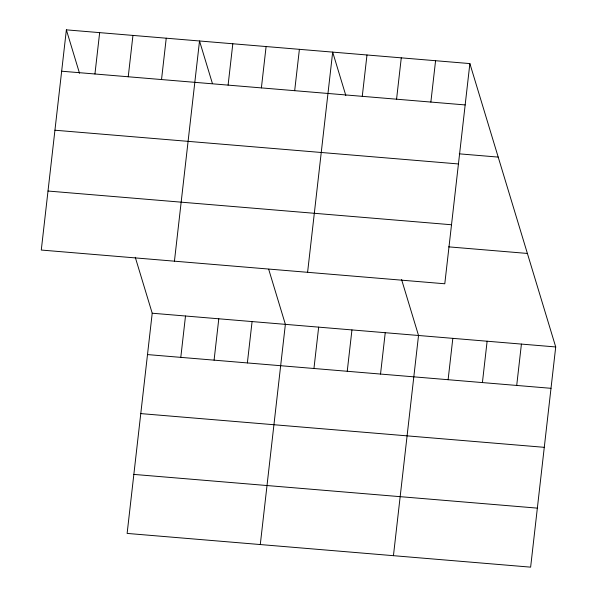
<?xml version="1.0" encoding="UTF-8"?>
<svg xmlns="http://www.w3.org/2000/svg" width="597" height="597" viewBox="0 0 597 597"><rect width="100%" height="100%" fill="white"/><g stroke="black" fill="none" stroke-linecap="round" stroke-linejoin="round"><path stroke-width="0.9" d="M66.371 29.85L41.283 250.046L444.787 283.776L469.876 63.581L66.371 29.85L79.52 73.267M94.945 73.991L99.654 32.634M128.236 76.774L132.944 35.417M161.526 79.55L166.235 38.201M135.265 257.285L152.213 313.224L127.124 533.419L530.629 567.15L555.717 346.954L469.876 63.581M174.436 261.18L199.525 40.977L212.428 83.565M180.794 357.364L185.503 316.007M228.099 85.117L232.815 43.76M214.084 360.148L218.793 318.791M261.389 87.901L266.105 46.544M247.367 362.931L252.083 321.574M294.679 90.684L299.395 49.327M260.285 544.554L285.373 324.358L268.68 269.247M307.597 272.307L332.678 52.111L345.835 95.527M313.947 368.498L318.664 327.141M362.267 96.333L366.983 54.976M347.238 371.274L351.946 329.925M396.565 99.199L401.281 57.842M380.528 374.058L385.237 332.701M430.862 102.065L435.579 60.707M393.438 555.68L418.527 335.484L401.58 279.545M448.116 379.707L452.824 338.35M482.413 382.573L487.122 341.223M516.711 385.446L521.42 344.088M61.655 71.207L465.16 104.93M459.272 153.839L498.204 157.093M54.931 130.221L458.436 163.951M48.006 191.033L451.511 224.756M448.601 246.852L527.39 253.441M152.213 313.224L555.717 346.954M147.504 354.581L551.009 388.311M140.78 413.602L544.285 447.325M133.847 474.406L537.36 508.129"/></g></svg>
